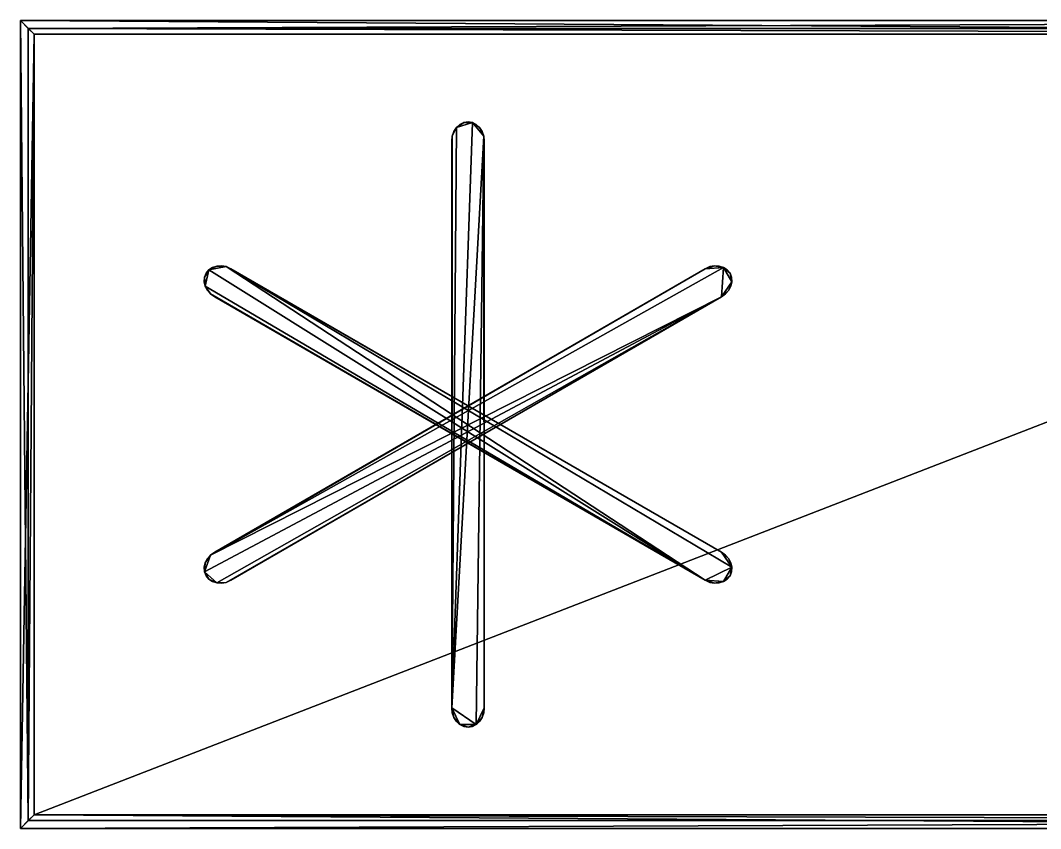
# Model space of a CAD drawing. Extents: x -149 to 149, y -59 to 59.
# Drawn here: x -149 to 0, y -59 to 59 of the extents above; entities that cross this region are included whole.
import ezdxf

# ---------------------------------------------------------------- set-up
doc = ezdxf.new("R2010")
doc.units = 0
doc.layers.add('TABLE', color=71, linetype='CONTINUOUS')

msp = doc.modelspace()

# ---------------------------------------------------------------- meshes
at = {"layer": 'TABLE', "color": 71}
mesh = msp.add_polyface(dxfattribs=at)
corners = [(-120.322746, -23.139906, 65.999985), (-120.946686, -22.94154, 65.999985), (-120.946678, -22.941542, 2.000001), (-120.322739, -23.139906, 2.000001), (-121.478477, -22.58947, 65.999985), (-121.47847, -22.589472, 2.000001), (-121.883263, -22.090031, 65.999985), (-121.883255, -22.090031, 2.000001), (-122.113411, -21.489733, 65.999985), (-122.113403, -21.489735, 2.000001), (-122.152405, -20.853174, 65.999985), (-122.152397, -20.853176, 2.000001), (-122.012245, -20.213614, 65.999985), (-122.012238, -20.213615, 2.000001), (-121.704826, -19.604418, 65.999985), (-121.704819, -19.604418, 2.000001), (-121.242119, -19.058855, 65.999985), (-121.242111, -19.058857, 2.000001), (-120.625465, -18.628588, 65.999992), (-120.625458, -18.62859, 2.000001), (-120.946678, -22.941542, 0.000002), (-121.47847, -22.589472, 0.000002), (-120.322739, -23.139906, 0.000002), (-121.883255, -22.090031, 0.000002), (-122.113411, -21.489735, 0.000002), (-122.152397, -20.853176, 0.000002), (-122.012238, -20.213615, 0.000001), (-121.704819, -19.604418, 0.000001), (-121.242111, -19.058857, 0.000001), (-120.625458, -18.62859, 0.000001), (-147, -57.000011, 76.353035), (-146.999969, 57.000004, 66.014534), (-146.999985, -57.000015, 66.014542), (-147.882507, -57.825516, 66.014542), (-146.999985, 57.000004, 66.014572), (-147, -57.000015, 66.014542), (-147, -57.000015, 68.514542), (-149, -59.000015, 68.514542), (-148.999985, 59.000004, 68.514572), (-147, -57.000015, 71.014549), (-146.999985, 57.000004, 68.514572), (-149, -59.000015, 71.014549), (-148.999985, 59.000004, 71.014572), (-146.999985, 57.000004, 71.014572), (-147, -57.000011, 76.353035), (-146.999985, 57.000008, 76.353027), (-147.882507, -57.825542, 76.353035), (-147, -57.000015, 73.853035), (-148.999985, 59.000008, 73.853027), (-149, -59.000011, 73.853035), (-146.999985, 57.000004, 73.853027), (-147, -57.000015, 71.353035), (-148.999985, 59.000004, 71.353027), (-149, -59.000015, 71.353035), (-146.999985, 57.000004, 71.353027)]
mesh.append_faces([[corners[k] for k in face] for face in [(0, 2, 3), (1, 5, 2), (4, 7, 5), (6, 9, 7), (8, 11, 9), (10, 13, 11), (12, 15, 13), (14, 17, 15), (16, 19, 17), (30, 31, 32), (46, 48, 49), (49, 52, 53)]], dxfattribs={"vtx0": -1})
mesh.append_faces([[corners[k] for k in face] for face in [(21, 24, 22), (26, 28, 24)]], dxfattribs={"vtx0": -1, "vtx1": -1, "vtx2": -1})
mesh.append_faces([[corners[k] for k in face] for face in [(33, 34, 35), (53, 54, 51)]], dxfattribs={"vtx0": -1, "vtx2": -1})
mesh.append_faces([[corners[k] for k in face] for face in [(20, 21, 22), (23, 24, 21), (25, 26, 24), (27, 28, 26), (37, 38, 33), (41, 42, 37)]], dxfattribs={"vtx1": -1})
mesh.append_faces([[corners[k] for k in face] for face in [(39, 43, 41), (44, 45, 46)]], dxfattribs={"vtx1": -1, "vtx2": -1})
mesh.append_faces([[corners[k] for k in face] for face in [(0, 1, 2), (1, 4, 5), (4, 6, 7), (6, 8, 9), (8, 10, 11), (10, 12, 13), (12, 14, 15), (14, 16, 17), (16, 18, 19), (3, 2, 20), (2, 5, 21), (21, 20, 2), (5, 7, 23), (23, 21, 5), (7, 9, 24), (24, 23, 7), (9, 11, 25), (25, 24, 9), (11, 13, 26), (26, 25, 11), (13, 15, 27), (27, 26, 13), (15, 17, 28), (28, 27, 15), (17, 19, 29), (29, 28, 17), (36, 35, 34), (39, 36, 40), (45, 44, 47), (50, 47, 51)]], dxfattribs={"vtx2": -1})
mesh = msp.add_polyface(dxfattribs=at)
corners = [(-120.625481, 18.628578, 65.999992), (-121.242142, 19.058851, 65.999985), (-121.242126, 19.058842, 1.999999), (-120.625473, 18.628569, 1.999999), (-121.704857, 19.604387, 65.999985), (-121.704849, 19.604378, 1.999999), (-122.01226, 20.21361, 65.999985), (-122.012253, 20.213602, 1.999999), (-122.152443, 20.853138, 65.999985), (-122.152428, 20.853128, 1.999999), (-122.113434, 21.489723, 65.999985), (-122.113426, 21.489714, 1.999999), (-121.883301, 22.089993, 65.999985), (-121.883293, 22.089985, 1.999999), (-121.4785, 22.58946, 65.999985), (-121.478493, 22.589451, 1.999999), (-120.946724, 22.941504, 65.999985), (-120.946709, 22.941494, 1.999999), (-120.322769, 23.139902, 65.999985), (-120.322754, 23.139893, 1.999999), (-121.704849, 19.604378, -0.000001), (-122.012253, 20.213602, -0.000001), (-121.242126, 19.058842, -0.000001), (-122.152428, 20.853128, -0.000001), (-122.113426, 21.489714, -0.000001), (-121.883293, 22.089985, -0.000001), (-121.478493, 22.589451, -0.000001), (-120.946709, 22.941494, -0.000001), (-120.322754, 23.139893, -0.000001), (-120.625473, 18.628569, -0.000001), (-147, -57.000011, 76.353035), (-146.999985, 57.000008, 76.353027), (-146.999969, 57.000004, 66.014534), (-147.882507, -57.825516, 66.014542), (-147.882492, 57.825535, 66.014572), (-146.999985, 57.000004, 66.014572), (-146.999985, 57.000004, 68.514572), (-147, -57.000015, 68.514542), (-148.999985, 59.000004, 68.514572), (-146.999985, 57.000004, 71.014572), (-147, -57.000015, 71.014549), (-148.999985, 59.000004, 71.014572), (-149, -59.000015, 68.514542), (-149, -59.000015, 71.014549), (-146.999985, 57.000008, 76.353027), (-147.882492, 57.825539, 76.353027), (-147.882507, -57.825542, 76.353035), (-147, -57.000015, 73.853035), (-146.999985, 57.000004, 73.853027), (-148.999985, 59.000008, 73.853027), (-147, -57.000015, 71.353035), (-146.999985, 57.000004, 71.353027), (-149, -59.000011, 73.853035), (-148.999985, 59.000004, 71.353027), (-149, -59.000015, 71.353035)]
mesh.append_faces([[corners[k] for k in face] for face in [(0, 2, 3), (1, 5, 2), (4, 7, 5), (6, 9, 7), (8, 11, 9), (10, 13, 11), (12, 15, 13), (14, 17, 15), (16, 19, 17), (44, 47, 48), (48, 50, 51)]], dxfattribs={"vtx0": -1})
mesh.append_faces([[corners[k] for k in face] for face in [(24, 26, 21)]], dxfattribs={"vtx0": -1, "vtx1": -1, "vtx2": -1})
mesh.append_faces([[corners[k] for k in face] for face in [(39, 41, 43), (44, 45, 46)]], dxfattribs={"vtx0": -1, "vtx2": -1})
mesh.append_faces([[corners[k] for k in face] for face in [(20, 21, 22), (23, 24, 21), (25, 26, 24), (27, 28, 26), (36, 37, 35), (39, 40, 36)]], dxfattribs={"vtx1": -1})
mesh.append_faces([[corners[k] for k in face] for face in [(33, 34, 35), (54, 53, 51)]], dxfattribs={"vtx1": -1, "vtx2": -1})
mesh.append_faces([[corners[k] for k in face] for face in [(0, 1, 2), (1, 4, 5), (4, 6, 7), (6, 8, 9), (8, 10, 11), (10, 12, 13), (12, 14, 15), (14, 16, 17), (16, 18, 19), (3, 2, 22), (22, 29, 3), (2, 5, 20), (20, 22, 2), (5, 7, 21), (21, 20, 5), (7, 9, 23), (23, 21, 7), (9, 11, 24), (24, 23, 9), (11, 13, 25), (25, 24, 11), (13, 15, 26), (26, 25, 13), (15, 17, 27), (27, 26, 15), (17, 19, 28), (28, 27, 17), (30, 31, 32), (38, 34, 33), (41, 38, 42), (46, 45, 49), (52, 49, 53)]], dxfattribs={"vtx2": -1})
mesh = msp.add_polyface(dxfattribs=at)
corners = [(-83.622292, 44.180035, 65.999977), (-82.987343, 44.079205, 65.999977), (-82.98735, 44.079197, 1.999996), (-83.622299, 44.180027, 1.999996), (-82.416573, 43.794689, 65.999977), (-82.41658, 43.794682, 1.999996), (-81.932777, 43.353527, 65.999977), (-81.932785, 43.353519, 1.999996), (-81.558907, 42.782696, 65.999977), (-81.558914, 42.782688, 1.999996), (-81.317787, 42.109203, 65.999985), (-81.317795, 42.109196, 1.999996), (-81.253494, 41.360027, 65.999992), (-81.253502, 41.36002, 1.999996), (-83.622299, 44.180027, -0.000004), (-82.98735, 44.079197, -0.000004), (-84.257217, 44.079197, -0.000003), (-82.41658, 43.794682, -0.000004), (-81.932785, 43.353519, -0.000004), (-81.558914, 42.782688, -0.000003), (-81.317795, 42.109196, -0.000003), (-81.253502, 41.36002, -0.000003), (-48.306896, 23.050341, 66), (-47.603073, 23.178272, 66), (-47.603062, 23.17827, 2.000019), (-48.306885, 23.050341, 2.00002), (-46.921757, 23.139921, 66), (-46.921745, 23.139921, 2.000019), (-46.297817, 22.941549, 66), (-46.297806, 22.941549, 2.000019), (-48.306885, 23.050341, 0.00002), (-47.603062, 23.17827, 0.00002), (-48.987839, 22.731438, 0.00002), (-46.921745, 23.139921, 0.00002), (-46.297806, 22.941549, 0.00002), (-146.999985, 57.000008, 76.353027), (146.999985, 57.000004, 66.014519), (-146.999969, 57.000004, 66.014534), (-147.882492, 57.825535, 66.014572), (147, 57.000004, 66.014587), (-146.999985, 57.000004, 66.014572), (-146.999985, 57.000004, 68.514572), (-148.999985, 59.000004, 68.514572), (149, 59.000004, 68.514587), (-146.999985, 57.000004, 71.014572), (147, 57.000004, 68.514587), (-148.999985, 59.000004, 71.014572), (149, 59.000004, 71.014587), (147, 57.000004, 71.014587), (-146.999985, 57.000008, 76.353027), (147, 57.000011, 76.353012), (-147.882492, 57.825539, 76.353027), (-146.999985, 57.000004, 73.853027), (149, 59.000008, 73.853012), (-148.999985, 59.000008, 73.853027), (147, 57.000004, 73.853012), (-146.999985, 57.000004, 71.353027), (149, 59.000004, 71.353012), (-148.999985, 59.000004, 71.353027), (147, 57.000004, 71.353012)]
mesh.append_faces([[corners[k] for k in face] for face in [(0, 2, 3), (1, 5, 2), (4, 7, 5), (6, 9, 7), (8, 11, 9), (10, 13, 11), (22, 24, 25), (23, 27, 24), (26, 29, 27), (35, 36, 37), (51, 53, 54), (54, 57, 58)]], dxfattribs={"vtx0": -1})
mesh.append_faces([[corners[k] for k in face] for face in [(18, 20, 15)]], dxfattribs={"vtx0": -1, "vtx1": -1, "vtx2": -1})
mesh.append_faces([[corners[k] for k in face] for face in [(38, 39, 40), (58, 59, 56)]], dxfattribs={"vtx0": -1, "vtx2": -1})
mesh.append_faces([[corners[k] for k in face] for face in [(14, 15, 16), (17, 18, 15), (19, 20, 18), (30, 31, 32), (33, 34, 31), (42, 43, 38), (46, 47, 42)]], dxfattribs={"vtx1": -1})
mesh.append_faces([[corners[k] for k in face] for face in [(44, 48, 46), (49, 50, 51)]], dxfattribs={"vtx1": -1, "vtx2": -1})
mesh.append_faces([[corners[k] for k in face] for face in [(0, 1, 2), (1, 4, 5), (4, 6, 7), (6, 8, 9), (8, 10, 11), (10, 12, 13), (3, 2, 15), (15, 14, 3), (2, 5, 17), (17, 15, 2), (5, 7, 18), (18, 17, 5), (7, 9, 19), (19, 18, 7), (9, 11, 20), (20, 19, 9), (11, 13, 21), (21, 20, 11), (22, 23, 24), (23, 26, 27), (26, 28, 29), (25, 24, 31), (31, 30, 25), (24, 27, 33), (33, 31, 24), (27, 29, 34), (34, 33, 27), (41, 40, 39), (44, 41, 45), (50, 49, 52), (55, 52, 56)]], dxfattribs={"vtx2": -1})
mesh = msp.add_polyface(dxfattribs=at)
corners = [(83.622292, 44.180035, 65.999977), (82.98735, 44.079197, 1.999999), (82.987343, 44.079205, 65.999977), (83.622299, 44.180027, 1.999999), (82.41658, 43.794682, 1.999999), (82.416573, 43.794689, 65.999977), (81.932785, 43.353519, 1.999999), (81.932777, 43.353527, 65.999977), (81.558914, 42.782688, 1.999999), (81.558907, 42.782696, 65.999977), (81.317795, 42.109196, 1.999999), (81.317787, 42.109203, 65.999977), (81.253502, 41.36002, 1.999999), (81.253494, 41.360027, 65.999985), (82.41658, 43.794682, -0.000001), (82.98735, 44.079197, -0.000001), (81.932785, 43.353519, -0.000001), (81.558914, 42.782688, -0.000001), (81.317795, 42.109196, -0.000001), (83.622299, 44.180027, -0.000001), (81.253502, 41.36002, -0.000001), (48.306896, 23.050343, 65.999992), (47.603062, 23.178272, 2.000017), (47.603073, 23.178274, 65.999992), (48.306885, 23.050343, 2.000017), (46.921745, 23.139923, 2.000017), (46.921757, 23.139923, 65.999992), (46.297806, 22.941549, 2.000017), (46.297817, 22.941549, 65.999992), (48.306885, 23.050343, 0.000017), (48.987839, 22.73144, 0.000017), (47.603062, 23.178272, 0.000017), (46.921745, 23.139923, 0.000017), (46.297806, 22.941549, 0.000017), (-146.999985, 57.000008, 76.353027), (147, 57.000011, 76.353012), (146.999985, 57.000004, 66.014519), (-147.882492, 57.825535, 66.014572), (147.882507, 57.825535, 66.014587), (147, 57.000004, 66.014587), (147, 57.000004, 68.514587), (-146.999985, 57.000004, 68.514572), (149, 59.000004, 68.514587), (147, 57.000004, 71.014587), (-146.999985, 57.000004, 71.014572), (149, 59.000004, 71.014587), (-148.999985, 59.000004, 68.514572), (-148.999985, 59.000004, 71.014572), (147, 57.000011, 76.353012), (147.882507, 57.825542, 76.353012), (-147.882492, 57.825539, 76.353027), (-146.999985, 57.000004, 73.853027), (147, 57.000004, 73.853012), (149, 59.000008, 73.853012), (-146.999985, 57.000004, 71.353027), (147, 57.000004, 71.353012), (-148.999985, 59.000008, 73.853027), (149, 59.000004, 71.353012), (-148.999985, 59.000004, 71.353027)]
mesh.append_faces([[corners[k] for k in face] for face in [(0, 1, 2), (2, 4, 5), (5, 6, 7), (7, 8, 9), (9, 10, 11), (11, 12, 13), (3, 15, 1), (15, 3, 19), (1, 14, 4), (14, 1, 15), (4, 16, 6), (16, 4, 14), (6, 17, 8), (17, 6, 16), (8, 18, 10), (18, 8, 17), (10, 20, 12), (20, 10, 18), (21, 22, 23), (23, 25, 26), (26, 27, 28), (24, 31, 22), (31, 24, 29), (22, 32, 25), (32, 22, 31), (25, 33, 27), (33, 25, 32), (48, 51, 52), (52, 54, 55)]], dxfattribs={"vtx0": -1})
mesh.append_faces([[corners[k] for k in face] for face in [(16, 15, 18), (31, 30, 33)]], dxfattribs={"vtx0": -1, "vtx1": -1, "vtx2": -1})
mesh.append_faces([[corners[k] for k in face] for face in [(43, 45, 47), (48, 49, 50)]], dxfattribs={"vtx0": -1, "vtx2": -1})
mesh.append_faces([[corners[k] for k in face] for face in [(14, 15, 16), (17, 16, 18), (29, 30, 31), (32, 31, 33), (40, 41, 39), (43, 44, 40)]], dxfattribs={"vtx1": -1})
mesh.append_faces([[corners[k] for k in face] for face in [(37, 38, 39), (58, 57, 55)]], dxfattribs={"vtx1": -1, "vtx2": -1})
mesh.append_faces([[corners[k] for k in face] for face in [(0, 3, 1), (2, 1, 4), (5, 4, 6), (7, 6, 8), (9, 8, 10), (11, 10, 12), (21, 24, 22), (23, 22, 25), (26, 25, 27), (34, 35, 36), (42, 38, 37), (45, 42, 46), (50, 49, 53), (56, 53, 57)]], dxfattribs={"vtx2": -1})
mesh = msp.add_polyface(dxfattribs=at)
corners = [(-81.253494, 41.360027, 65.999992), (-81.253479, -41.359989, 2.000017), (-81.253502, 41.36002, 1.999996), (-82.98735, 44.079197, -0.000004), (-81.317795, 42.109196, -0.000003), (-85.991058, -41.359989, 0.000017), (-81.253502, 41.36002, -0.000003), (-81.253479, -41.359989, 0.000017), (-48.98785, 22.73144, 66), (-48.306896, 23.050341, 66), (-48.306885, 23.050341, 2.00002), (-48.987839, 22.731438, 2.00002), (-46.297817, 22.941549, 66), (-45.766045, 22.589464, 66), (-45.766033, 22.589464, 2.000019), (-46.297806, 22.941549, 2.000019), (-45.361263, 22.090025, 66), (-45.361252, 22.090023, 2.000019), (-45.131111, 21.489727, 66), (-45.1311, 21.489727, 2.00002), (-45.092083, 20.853157, 66), (-45.092072, 20.853157, 2.00002), (-45.232258, 20.213623, 66), (-45.232246, 20.213623, 2.00002), (-45.539688, 19.604385, 66), (-45.539677, 19.604383, 2.00002), (-46.002403, 19.058849, 66), (-46.002392, 19.058849, 2.00002), (-46.619061, 18.628576, 66), (-46.619049, 18.628574, 2.00002), (-118.256676, -22.73144, 2.000001), (-120.625465, -18.628588, 65.999992), (-45.766033, 22.589464, 0.00002), (-45.361252, 22.090023, 0.00002), (-46.297806, 22.941549, 0.00002), (-45.1311, 21.489727, 0.00002), (-45.092072, 20.853157, 0.00002), (-45.232246, 20.213623, 0.00002), (-45.539677, 19.604383, 0.00002), (-46.002392, 19.058849, 0.00002), (-46.619049, 18.628574, 0.00002), (-47.603062, 23.17827, 0.00002), (-48.987839, 22.731438, 0.00002), (-121.242111, -19.058857, 0.000001), (-48.306885, 23.050341, 0.00002), (-120.625458, -18.62859, 2.000001), (147, 57.000011, 76.353012), (-146.999985, 57.000008, 76.353027), (-147, -57.000011, 76.353035), (-146.999985, -57.000015, 66.014542), (-146.999969, 57.000004, 66.014534), (146.999985, 57.000004, 66.014519)]
mesh.append_faces([[corners[k] for k in face] for face in [(0, 1, 2), (8, 10, 11), (12, 14, 15), (13, 17, 14), (16, 19, 17), (18, 21, 19), (20, 23, 21), (22, 25, 23), (24, 27, 25), (26, 29, 27), (28, 30, 29)]], dxfattribs={"vtx0": -1})
mesh.append_faces([[corners[k] for k in face] for face in [(3, 4, 5), (41, 34, 42), (33, 36, 34), (38, 40, 36), (42, 34, 43), (36, 40, 34), (34, 40, 43)]], dxfattribs={"vtx0": -1, "vtx1": -1, "vtx2": -1})
mesh.append_faces([[corners[k] for k in face] for face in [(6, 7, 4), (32, 33, 34), (35, 36, 33), (37, 38, 36), (39, 40, 38)]], dxfattribs={"vtx1": -1})
mesh.append_faces([[corners[k] for k in face] for face in [(7, 6, 2), (8, 9, 10), (12, 13, 14), (13, 16, 17), (16, 18, 19), (18, 20, 21), (20, 22, 23), (22, 24, 25), (24, 26, 27), (26, 28, 29), (31, 8, 11), (11, 10, 44), (44, 42, 11), (15, 14, 32), (32, 34, 15), (14, 17, 33), (33, 32, 14), (17, 19, 35), (35, 33, 17), (19, 21, 36), (36, 35, 19), (21, 23, 37), (37, 36, 21), (23, 25, 38), (38, 37, 23), (25, 27, 39), (39, 38, 25), (27, 29, 40), (40, 39, 27), (45, 11, 42), (46, 47, 48), (49, 50, 51)]], dxfattribs={"vtx2": -1})
mesh = msp.add_polyface(dxfattribs=at)
corners = [(81.253494, 41.360027, 65.999985), (81.253479, -41.359989, 2.00002), (81.253479, -41.359982, 65.999992), (81.253479, -41.359989, 0.00002), (81.317795, 42.109196, -0.000001), (82.416534, -43.794682, 0.00002), (85.991058, -41.359989, 0.000019), (81.253502, 41.36002, 1.999999), (46.619057, -18.628553, 66), (46.002399, -19.058838, 2.000019), (46.002403, -19.05883, 66), (46.619057, -18.628563, 2.000019), (45.5397, -19.604401, 2.000019), (45.539703, -19.604391, 65.999992), (45.232254, -20.213614, 2.000019), (45.232258, -20.213604, 65.999992), (45.092079, -20.853146, 2.000019), (45.092083, -20.853138, 65.999992), (45.131107, -21.489717, 2.000019), (45.131111, -21.489708, 65.999992), (45.361244, -22.089987, 2.000019), (45.361248, -22.089979, 65.999992), (45.766041, -22.589455, 2.000019), (45.766045, -22.589445, 65.999992), (46.297813, -22.94154, 2.000019), (46.297817, -22.94153, 65.999992), (48.306896, -23.05032, 65.999992), (48.987846, -22.731426, 2.000019), (48.987846, -22.731419, 66), (48.306889, -23.050329, 2.000019), (120.625481, 18.628571, 1.999999), (46.002399, -19.058838, 0.000019), (46.619057, -18.628563, 0.000019), (45.5397, -19.604401, 0.000019), (45.232254, -20.213614, 0.000019), (45.092079, -20.853146, 0.000019), (45.131107, -21.489717, 0.000019), (45.361244, -22.089987, 0.000019), (45.766041, -22.589455, 0.000019), (46.297813, -22.94154, 0.000019), (47.603085, -23.178286, 0.000019), (48.987846, -22.731426, 0.000019), (118.937653, 23.050329, -0.000001), (48.306889, -23.050329, 0.000019), (120.625481, 18.628571), (118.256699, 22.731421, 1.999999), (147, 57.000011, 76.353012), (-147, -57.000011, 76.353035), (146.999969, -57.000008, 76.353027), (146.999954, -57.000008, 66.014534), (-146.999985, -57.000015, 66.014542), (146.999985, 57.000004, 66.014519)]
mesh.append_faces([[corners[k] for k in face] for face in [(0, 1, 2), (7, 3, 1), (8, 9, 10), (10, 12, 13), (13, 14, 15), (15, 16, 17), (17, 18, 19), (19, 20, 21), (21, 22, 23), (23, 24, 25), (26, 27, 28), (11, 31, 9), (31, 11, 32), (9, 33, 12), (33, 9, 31), (12, 34, 14), (34, 12, 33), (14, 35, 16), (35, 14, 34), (16, 36, 18), (36, 16, 35), (18, 37, 20), (37, 18, 36), (20, 38, 22), (38, 20, 37), (22, 39, 24), (39, 22, 38), (29, 41, 27), (41, 29, 43), (44, 27, 41), (45, 32, 11), (46, 47, 48)]], dxfattribs={"vtx0": -1})
mesh.append_faces([[corners[k] for k in face] for face in [(3, 4, 5), (5, 4, 6), (33, 32, 35), (37, 35, 39), (40, 39, 41), (32, 42, 35), (39, 35, 41), (35, 42, 41)]], dxfattribs={"vtx0": -1, "vtx1": -1, "vtx2": -1})
mesh.append_faces([[corners[k] for k in face] for face in [(31, 32, 33), (34, 33, 35), (36, 35, 37), (38, 37, 39), (49, 50, 51)]], dxfattribs={"vtx1": -1})
mesh.append_faces([[corners[k] for k in face] for face in [(8, 11, 9), (10, 9, 12), (13, 12, 14), (15, 14, 16), (17, 16, 18), (19, 18, 20), (21, 20, 22), (23, 22, 24), (26, 29, 27), (28, 27, 30)]], dxfattribs={"vtx2": -1})
mesh = msp.add_polyface(dxfattribs=at)
corners = [(-85.991058, 41.360027, 65.999985), (-85.926758, 42.109203, 65.999977), (-85.926765, 42.109196, 1.999997), (-85.991066, 41.36002, 1.999997), (-85.685669, 42.782696, 65.999977), (-85.685677, 42.782688, 1.999997), (-85.311768, 43.353527, 65.999977), (-85.311775, 43.353519, 1.999996), (-84.828011, 43.794689, 65.999977), (-84.828018, 43.794682, 1.999996), (-84.25721, 44.079205, 65.999977), (-84.257217, 44.079197, 1.999996), (-83.622292, 44.180035, 65.999977), (-83.622299, 44.180027, 1.999996), (-85.991058, -41.359982, 66), (-85.991066, 41.36002, -0.000003), (-85.926765, 42.109196, -0.000003), (-85.991058, -41.359989, 0.000017), (-85.685677, 42.782688, -0.000003), (-85.311775, 43.353519, -0.000003), (-84.828018, 43.794682, -0.000003), (-84.257217, 44.079197, -0.000003), (-82.98735, 44.079197, -0.000004), (-83.622299, 44.180027, -0.000004), (-85.991058, -41.359989, 2.000017), (-120.322769, 23.139902, 65.999985), (-119.641479, 23.178267, 65.999985), (-119.641464, 23.178259, 1.999999), (-120.322754, 23.139893, 1.999999), (-118.937653, 23.050337, 65.999985), (-118.937645, 23.050327, 1.999999), (-118.256706, 22.731428, 65.999992), (-118.256691, 22.731419, 1.999999), (-48.98785, -22.731421, 66), (-120.625481, 18.628578, 65.999992), (-120.625473, 18.628569, 1.999999), (-46.619057, -18.628565, 2.000022), (-121.478493, 22.589451, -0.000001), (-118.937645, 23.050327, -0.000001), (-48.987846, -22.731428, 0.000022), (-120.625473, 18.628569, -0.000001), (-121.242126, 19.058842, -0.000001), (-119.641464, 23.178259, -0.000001), (-120.322754, 23.139893, -0.000001), (-118.256699, 22.731419, -0.000001), (-46.619057, -18.628565, 0.000022), (-122.012253, 20.213602, -0.000001), (-48.987846, -22.731428, 2.000022)]
mesh.append_faces([[corners[k] for k in face] for face in [(0, 2, 3), (1, 5, 2), (4, 7, 5), (6, 9, 7), (8, 11, 9), (10, 13, 11), (25, 27, 28), (26, 30, 27), (29, 32, 30), (31, 36, 32)]], dxfattribs={"vtx0": -1})
mesh.append_faces([[corners[k] for k in face] for face in [(16, 19, 17), (21, 22, 19), (19, 22, 17), (37, 38, 39), (41, 46, 39), (43, 38, 37), (46, 37, 39)]], dxfattribs={"vtx0": -1, "vtx1": -1, "vtx2": -1})
mesh.append_faces([[corners[k] for k in face] for face in [(15, 16, 17), (18, 19, 16), (20, 21, 19), (40, 41, 39), (42, 38, 43), (44, 45, 38)]], dxfattribs={"vtx1": -1})
mesh.append_faces([[corners[k] for k in face] for face in [(0, 1, 2), (1, 4, 5), (4, 6, 7), (6, 8, 9), (8, 10, 11), (10, 12, 13), (14, 0, 3), (3, 2, 16), (16, 15, 3), (2, 5, 18), (18, 16, 2), (5, 7, 19), (19, 18, 5), (7, 9, 20), (20, 19, 7), (9, 11, 21), (21, 20, 9), (11, 13, 23), (23, 21, 11), (24, 3, 15), (25, 26, 27), (26, 29, 30), (29, 31, 32), (33, 34, 35), (28, 27, 42), (42, 43, 28), (27, 30, 38), (38, 42, 27), (30, 32, 44), (44, 38, 30), (47, 35, 40), (45, 44, 32)]], dxfattribs={"vtx2": -1})
mesh = msp.add_polyface(dxfattribs=at)
corners = [(-81.253494, 41.360027, 65.999992), (-81.253479, -41.359982, 66), (-81.253479, -41.359989, 2.000017), (-81.253479, -41.359989, 0.000017), (-82.416534, -43.794682, 0.000017), (-81.317795, 42.109196, -0.000003), (-85.991058, -41.359989, 0.000017), (-81.253502, 41.36002, 1.999996), (-46.619057, -18.628555, 66), (-46.002403, -19.05883, 66), (-46.002399, -19.058838, 2.000022), (-46.619057, -18.628565, 2.000022), (-45.539703, -19.604391, 66), (-45.539703, -19.604401, 2.000022), (-45.232258, -20.213604, 66), (-45.232258, -20.213614, 2.000022), (-45.092083, -20.853138, 66), (-45.092083, -20.853146, 2.000022), (-45.131111, -21.489708, 66), (-45.131111, -21.489717, 2.000022), (-45.361248, -22.089979, 66), (-45.361248, -22.089987, 2.000022), (-45.766045, -22.589445, 66), (-45.766045, -22.589455, 2.000022), (-46.297817, -22.94153, 66), (-46.297817, -22.94154, 2.000022), (-48.306896, -23.050322, 66), (-48.98785, -22.731421, 66), (-48.987846, -22.731428, 2.000022), (-48.306889, -23.050331, 2.000022), (-120.625473, 18.628569, 1.999999), (-118.256706, 22.731428, 65.999992), (-46.002399, -19.058838, 0.000022), (-45.5397, -19.604401, 0.000022), (-46.619057, -18.628565, 0.000022), (-45.232254, -20.213614, 0.000022), (-45.092083, -20.853146, 0.000022), (-45.131111, -21.489717, 0.000022), (-45.361248, -22.089987, 0.000022), (-45.766045, -22.589455, 0.000022), (-46.297817, -22.94154, 0.000022), (-47.603088, -23.178288, 0.000022), (-48.987846, -22.731428, 0.000022), (-118.937645, 23.050327, -0.000001), (-48.306892, -23.050331, 0.000022), (-120.625473, 18.628569, -0.000001), (-118.256691, 22.731419, 1.999999), (-118.256676, -22.73144, 0.000002), (-46.619049, 18.628574, 0.00002), (-46.619049, 18.628574, 2.00002)]
mesh.append_faces([[corners[k] for k in face] for face in [(8, 10, 11), (9, 13, 10), (12, 15, 13), (14, 17, 15), (16, 19, 17), (18, 21, 19), (20, 23, 21), (22, 25, 23), (26, 28, 29), (27, 30, 28)]], dxfattribs={"vtx0": -1})
mesh.append_faces([[corners[k] for k in face] for face in [(3, 4, 5), (4, 6, 5), (33, 36, 34), (38, 40, 36), (41, 42, 40), (34, 36, 43), (40, 42, 36), (36, 42, 43)]], dxfattribs={"vtx0": -1, "vtx1": -1, "vtx2": -1})
mesh.append_faces([[corners[k] for k in face] for face in [(32, 33, 34), (35, 36, 33), (37, 38, 36), (39, 40, 38)]], dxfattribs={"vtx1": -1})
mesh.append_faces([[corners[k] for k in face] for face in [(0, 1, 2), (7, 2, 3), (8, 9, 10), (9, 12, 13), (12, 14, 15), (14, 16, 17), (16, 18, 19), (18, 20, 21), (20, 22, 23), (22, 24, 25), (26, 27, 28), (31, 8, 11), (11, 10, 32), (32, 34, 11), (10, 13, 33), (33, 32, 10), (13, 15, 35), (35, 33, 13), (15, 17, 36), (36, 35, 15), (17, 19, 37), (37, 36, 17), (19, 21, 38), (38, 37, 19), (21, 23, 39), (39, 38, 21), (23, 25, 40), (40, 39, 23), (29, 28, 42), (42, 44, 29), (45, 42, 28), (46, 11, 34), (47, 48, 49)]], dxfattribs={"vtx2": -1})
mesh = msp.add_polyface(dxfattribs=at)
corners = [(-83.622253, -44.179989, 65.999992), (-84.257202, -44.079159, 65.999992), (-84.257202, -44.079166, 2.000017), (-83.622253, -44.179996, 2.000017), (-84.828003, -43.794674, 65.999992), (-84.828003, -43.794682, 2.000017), (-85.311768, -43.353512, 65.999992), (-85.311768, -43.353519, 2.000017), (-85.685669, -42.78265, 65.999992), (-85.685669, -42.782658, 2.000017), (-85.926758, -42.109158, 65.999992), (-85.926758, -42.109165, 2.000017), (-85.991058, -41.359982, 66), (-85.991058, -41.359989, 2.000017), (-85.991066, 41.36002, 1.999997), (-84.257202, -44.079166, 0.000017), (-84.828003, -43.794682, 0.000017), (-83.622253, -44.179996, 0.000017), (-85.311768, -43.353519, 0.000017), (-85.685669, -42.782658, 0.000017), (-85.926758, -42.109165, 0.000017), (-85.991058, -41.359989, 0.000017), (-82.416534, -43.794682, 0.000017), (-85.991066, 41.36002, -0.000003), (-118.256683, -22.731438, 65.999992), (-118.937637, -23.050341, 65.999985), (-118.93763, -23.050343, 2.000001), (-118.256676, -22.73144, 2.000001), (-119.641441, -23.178297, 65.999985), (-119.641434, -23.178299, 2.000001), (-120.322746, -23.139906, 65.999985), (-120.322739, -23.139906, 2.000001), (-46.619061, 18.628576, 66), (-120.625465, -18.628588, 65.999992), (-48.987839, 22.731438, 2.00002), (-120.625458, -18.62859, 2.000001), (-122.113411, -21.489735, 0.000002), (-121.242111, -19.058857, 0.000001), (-46.619049, 18.628574, 0.00002), (-118.256676, -22.73144, 0.000002), (-118.93763, -23.050343, 0.000002), (-119.641434, -23.178299, 0.000002), (-120.322739, -23.139906, 0.000002), (-120.625458, -18.62859, 0.000001), (-48.987839, 22.731438, 0.00002), (-120.946678, -22.941542, 0.000002), (-46.619049, 18.628574, 2.00002)]
mesh.append_faces([[corners[k] for k in face] for face in [(0, 2, 3), (1, 5, 2), (4, 7, 5), (6, 9, 7), (8, 11, 9), (10, 13, 11), (12, 14, 13), (24, 26, 27), (25, 29, 26), (28, 31, 29), (33, 34, 35)]], dxfattribs={"vtx0": -1})
mesh.append_faces([[corners[k] for k in face] for face in [(17, 16, 22), (19, 21, 16), (16, 21, 22), (36, 37, 38), (40, 42, 38), (42, 36, 38)]], dxfattribs={"vtx0": -1, "vtx1": -1, "vtx2": -1})
mesh.append_faces([[corners[k] for k in face] for face in [(15, 16, 17), (18, 19, 16), (20, 21, 19), (39, 40, 38), (41, 42, 40), (43, 44, 37)]], dxfattribs={"vtx1": -1})
mesh.append_faces([[corners[k] for k in face] for face in [(0, 1, 2), (1, 4, 5), (4, 6, 7), (6, 8, 9), (8, 10, 11), (10, 12, 13), (3, 2, 15), (15, 17, 3), (2, 5, 16), (16, 15, 2), (5, 7, 18), (18, 16, 5), (7, 9, 19), (19, 18, 7), (9, 11, 20), (20, 19, 9), (11, 13, 21), (21, 20, 11), (23, 21, 13), (24, 25, 26), (25, 28, 29), (28, 30, 31), (32, 24, 27), (27, 26, 40), (40, 39, 27), (26, 29, 41), (41, 40, 26), (29, 31, 42), (42, 41, 29), (45, 42, 31), (46, 27, 39), (44, 43, 35)]], dxfattribs={"vtx2": -1})
mesh = msp.add_polyface(dxfattribs=at)
corners = [(81.253479, -41.359982, 65.999992), (81.31778, -42.109165, 2.00002), (81.31778, -42.109158, 65.999992), (81.253479, -41.359989, 2.00002), (81.558899, -42.782658, 2.00002), (81.558899, -42.78265, 65.999992), (81.93277, -43.353519, 2.00002), (81.93277, -43.353512, 65.999992), (82.416534, -43.794682, 2.00002), (82.416534, -43.794674, 65.999992), (82.987335, -44.079166, 2.00002), (82.987335, -44.079159, 65.999992), (83.622253, -44.179996, 2.00002), (83.622253, -44.179989, 65.999992), (81.31778, -42.109165, 0.00002), (81.253479, -41.359989, 0.00002), (81.558899, -42.782658, 0.00002), (81.93277, -43.353519, 0.00002), (82.416534, -43.794682, 0.00002), (82.987335, -44.079166, 0.00002), (83.622253, -44.179996, 0.00002), (46.297817, -22.94153, 65.999992), (46.921753, -23.13991, 2.000019), (46.921757, -23.1399, 65.999992), (46.297813, -22.94154, 2.000019), (47.603085, -23.178286, 2.000019), (47.603088, -23.178278, 65.999992), (48.306889, -23.050329, 2.000019), (48.306896, -23.05032, 65.999992), (46.921753, -23.139908, 0.000019), (46.297813, -22.94154, 0.000019), (47.603085, -23.178286, 0.000019), (48.306889, -23.050329, 0.000019), (48.987846, -22.731426, 0.000019), (146.999969, -57.000008, 76.353027), (-146.999985, -57.000015, 66.014542), (146.999954, -57.000008, 66.014534), (147.882477, -57.825508, 66.014565), (-147, -57.000015, 66.014542), (146.999969, -57.000008, 66.014565), (146.999969, -57.000008, 68.514565), (148.999969, -59.000008, 68.514565), (-149, -59.000015, 68.514542), (146.999969, -57.000008, 71.014565), (-147, -57.000015, 68.514542), (148.999969, -59.000008, 71.014565), (-149, -59.000015, 71.014549), (-147, -57.000015, 71.014549), (146.999969, -57.000008, 76.353027), (-147, -57.000011, 76.353035), (147.882477, -57.825539, 76.353027), (146.999969, -57.000008, 73.853027), (-149, -59.000011, 73.853035), (148.999969, -59.000008, 73.853027), (-147, -57.000015, 73.853035), (146.999969, -57.000008, 71.353027), (-149, -59.000015, 71.353035), (148.999969, -59.000008, 71.353027), (-147, -57.000015, 71.353035)]
mesh.append_faces([[corners[k] for k in face] for face in [(0, 1, 2), (2, 4, 5), (5, 6, 7), (7, 8, 9), (9, 10, 11), (11, 12, 13), (3, 14, 1), (14, 3, 15), (1, 16, 4), (16, 1, 14), (4, 17, 6), (17, 4, 16), (6, 18, 8), (18, 6, 17), (8, 19, 10), (19, 8, 18), (20, 10, 19), (21, 22, 23), (23, 25, 26), (26, 27, 28), (24, 29, 22), (29, 24, 30), (22, 31, 25), (31, 22, 29), (25, 32, 27), (32, 25, 31), (34, 35, 36), (50, 52, 53), (53, 56, 57)]], dxfattribs={"vtx0": -1})
mesh.append_faces([[corners[k] for k in face] for face in [(16, 15, 18)]], dxfattribs={"vtx0": -1, "vtx1": -1, "vtx2": -1})
mesh.append_faces([[corners[k] for k in face] for face in [(37, 38, 39), (57, 58, 55)]], dxfattribs={"vtx0": -1, "vtx2": -1})
mesh.append_faces([[corners[k] for k in face] for face in [(14, 15, 16), (17, 16, 18), (19, 18, 20), (29, 30, 31), (32, 31, 33), (41, 42, 37), (45, 46, 41)]], dxfattribs={"vtx1": -1})
mesh.append_faces([[corners[k] for k in face] for face in [(43, 47, 45), (48, 49, 50)]], dxfattribs={"vtx1": -1, "vtx2": -1})
mesh.append_faces([[corners[k] for k in face] for face in [(0, 3, 1), (2, 1, 4), (5, 4, 6), (7, 6, 8), (9, 8, 10), (11, 10, 12), (21, 24, 22), (23, 22, 25), (26, 25, 27), (40, 39, 38), (43, 40, 44), (49, 48, 51), (54, 51, 55)]], dxfattribs={"vtx2": -1})
mesh = msp.add_polyface(dxfattribs=at)
corners = [(-81.253479, -41.359982, 66), (-81.31778, -42.109158, 66), (-81.31778, -42.109165, 2.000017), (-81.253479, -41.359989, 2.000017), (-81.558899, -42.78265, 66), (-81.558899, -42.782658, 2.000017), (-81.93277, -43.353512, 66), (-81.93277, -43.353519, 2.000017), (-82.416534, -43.794674, 66), (-82.416534, -43.794682, 2.000017), (-82.987335, -44.079159, 65.999992), (-82.987335, -44.079166, 2.000017), (-83.622253, -44.179989, 65.999992), (-83.622253, -44.179996, 2.000017), (-81.31778, -42.109165, 0.000017), (-81.558899, -42.782658, 0.000017), (-81.253479, -41.359989, 0.000017), (-81.93277, -43.353519, 0.000017), (-82.416534, -43.794682, 0.000017), (-82.987335, -44.079166, 0.000017), (-83.622253, -44.179996, 0.000017), (-46.297817, -22.94153, 66), (-46.921757, -23.139902, 66), (-46.921757, -23.139912, 2.000022), (-46.297817, -22.94154, 2.000022), (-47.603088, -23.17828, 66), (-47.603085, -23.178288, 2.000022), (-48.306896, -23.050322, 66), (-48.306889, -23.050331, 2.000022), (-46.921757, -23.13991, 0.000022), (-47.603088, -23.178288, 0.000022), (-46.297817, -22.94154, 0.000022), (-48.306892, -23.050331, 0.000022), (-48.987846, -22.731428, 0.000022), (146.999969, -57.000008, 76.353027), (-147, -57.000011, 76.353035), (-146.999985, -57.000015, 66.014542), (147.882477, -57.825508, 66.014565), (-147.882507, -57.825516, 66.014542), (-147, -57.000015, 66.014542), (-147, -57.000015, 68.514542), (146.999969, -57.000008, 68.514565), (-149, -59.000015, 68.514542), (-147, -57.000015, 71.014549), (146.999969, -57.000008, 71.014565), (-149, -59.000015, 71.014549), (148.999969, -59.000008, 68.514565), (148.999969, -59.000008, 71.014565), (-147, -57.000011, 76.353035), (-147.882507, -57.825542, 76.353035), (147.882477, -57.825539, 76.353027), (146.999969, -57.000008, 73.853027), (-147, -57.000015, 73.853035), (-149, -59.000011, 73.853035), (146.999969, -57.000008, 71.353027), (-147, -57.000015, 71.353035), (148.999969, -59.000008, 73.853027), (-149, -59.000015, 71.353035), (148.999969, -59.000008, 71.353027)]
mesh.append_faces([[corners[k] for k in face] for face in [(0, 2, 3), (1, 5, 2), (4, 7, 5), (6, 9, 7), (8, 11, 9), (10, 13, 11), (21, 23, 24), (22, 26, 23), (25, 28, 26), (48, 51, 52), (52, 54, 55)]], dxfattribs={"vtx0": -1})
mesh.append_faces([[corners[k] for k in face] for face in [(15, 18, 16)]], dxfattribs={"vtx0": -1, "vtx1": -1, "vtx2": -1})
mesh.append_faces([[corners[k] for k in face] for face in [(43, 45, 47), (48, 49, 50)]], dxfattribs={"vtx0": -1, "vtx2": -1})
mesh.append_faces([[corners[k] for k in face] for face in [(14, 15, 16), (17, 18, 15), (19, 20, 18), (29, 30, 31), (32, 33, 30), (40, 41, 39), (43, 44, 40)]], dxfattribs={"vtx1": -1})
mesh.append_faces([[corners[k] for k in face] for face in [(37, 38, 39), (58, 57, 55)]], dxfattribs={"vtx1": -1, "vtx2": -1})
mesh.append_faces([[corners[k] for k in face] for face in [(0, 1, 2), (1, 4, 5), (4, 6, 7), (6, 8, 9), (8, 10, 11), (10, 12, 13), (3, 2, 14), (14, 16, 3), (2, 5, 15), (15, 14, 2), (5, 7, 17), (17, 15, 5), (7, 9, 18), (18, 17, 7), (9, 11, 19), (19, 18, 9), (11, 13, 20), (20, 19, 11), (21, 22, 23), (22, 25, 26), (25, 27, 28), (24, 23, 29), (29, 31, 24), (23, 26, 30), (30, 29, 23), (26, 28, 32), (32, 30, 26), (34, 35, 36), (42, 38, 37), (45, 42, 46), (50, 49, 53), (56, 53, 57)]], dxfattribs={"vtx2": -1})

doc.saveas('drawing.dxf')
